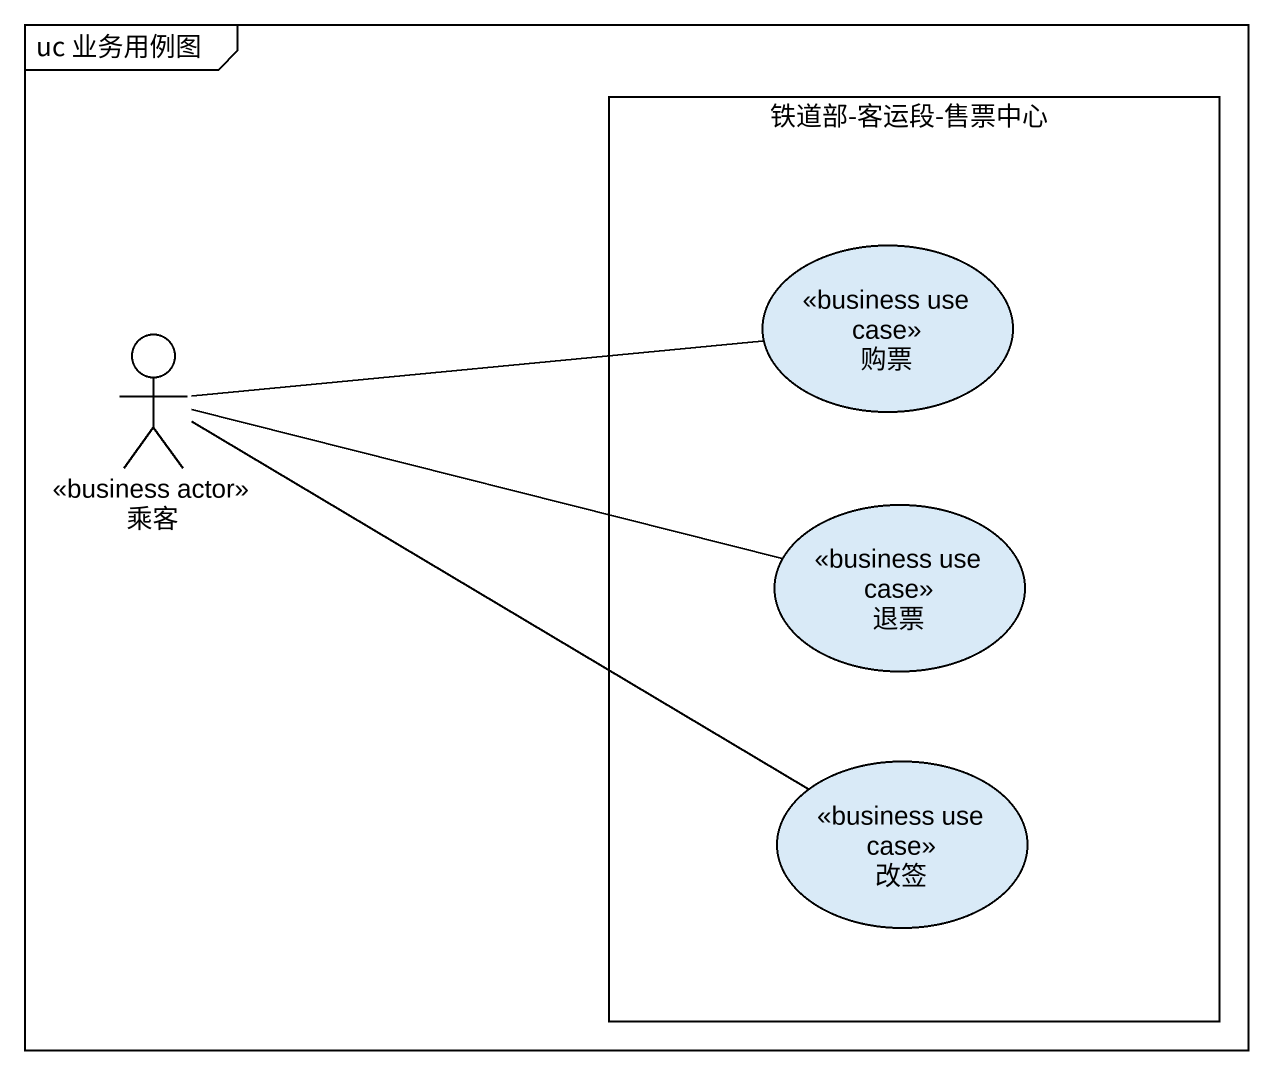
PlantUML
@startuml
mainframe uc 业务用例图
rectangle "铁道部-客运段-售票中心" as 铁道部_客运段_售票中心 {
  usecase 购票 <<business use case>>
  usecase 退票 <<business use case>>
  usecase 改签 <<business use case>>
}
actor 乘客 <<business actor>>
乘客 -right- 购票
乘客 -right- 退票
乘客 -right- 改签
@enduml
